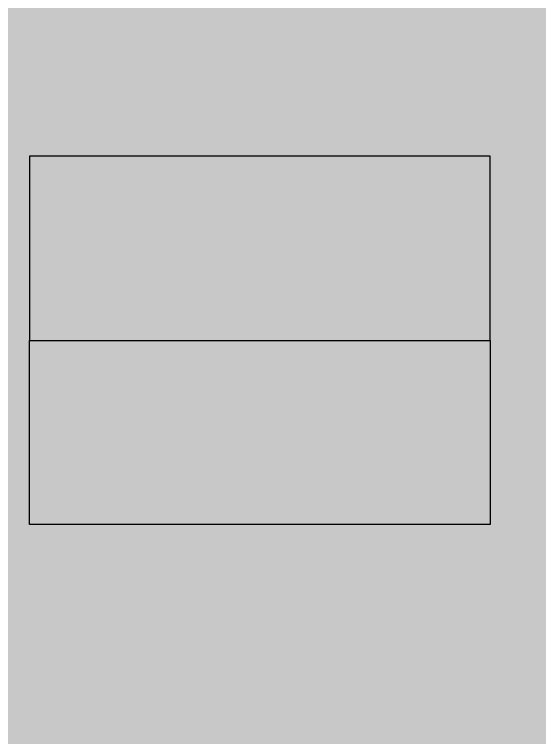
# Model space of a CAD drawing. Header units: millimetres. Extents: x -48619 to 110430, y -11025 to 74938.
# Drawn here: x -8458 to -6177, y 49811 to 52951 of the extents above; entities that cross this region are included whole.
import ezdxf

# ---------------------------------------------------------------- set-up
doc = ezdxf.new("R2010")
doc.units = ezdxf.units.MM
doc.layers.add('HL-TMP', color=7, linetype='Continuous')
doc.layers.add('SHOPFITTING', color=4, linetype='Continuous')

msp = doc.modelspace()

# ---------------------------------------------------------------- hatches: boundary and pattern name
at = {"layer": 'HL-TMP', "true_color": 0xcccc20}
msp.add_hatch(color=52, dxfattribs=at).paths.add_polyline_path([(-4632.8, 52975.7), (-5832.8, 52975.7), (-5832.8, 53465.7), (-8332.8, 53465.7), (-8332.8, 54830.7), (-8332.8, 57575.7), (-8732.8, 57575.7), (-8732.8, 57665.7), (-9632.8, 57665.7), (-9632.8, 56525.2), (-9632.8, 53575.7), (-9432.8, 53575.7), (-9432.8, 53465.7), (-11587.8, 53465.7), (-11587.8, 57575.7), (-14632.8, 57575.7), (-14632.8, 53575.7), (-14232.8, 53575.7), (-14232.8, 52975.7), (-14632.8, 52975.7), (-14632.8, 47575.7), (-14232.8, 47575.7), (-14232.8, 46975.7), (-14682.8, 46975.7), (-14682.8, 41675.7), (-14332.8, 41675.7), (-14332.8, 41125.7), (-11587.8, 41125.7), (-11587.8, 44385.7), (-10767.8, 44385.7), (-4632.8, 44385.7), (-4632.8, 47576), (-5232.8, 47576), (-5232.8, 46975.7), (-5832.8, 46975.7), (-5832.8, 47576), (-4632.8, 47576)], flags=16)

# ---------------------------------------------------------------- linework, layer by layer
at = {"layer": 'SHOPFITTING', "linetype": 'Continuous'}
for p, q in [((-6391.6, 52335.7), (-8391.6, 52335.7)), ((-8391.6, 52335.7), (-8391.6, 51535.7)), ((-6391.6, 51535.7), (-6391.6, 52335.7)), ((-8391.6, 51535.7), (-6391.6, 51535.7)), ((-8391.6, 51535.7), (-6391.6, 51535.7)), ((-8391.6, 50735.7), (-8391.6, 51535.7)), ((-6391.6, 51535.7), (-6391.6, 50735.7)), ((-6391.6, 50735.7), (-8391.6, 50735.7))]:
    msp.add_line(p, q, dxfattribs=at)

doc.saveas('drawing.dxf')
